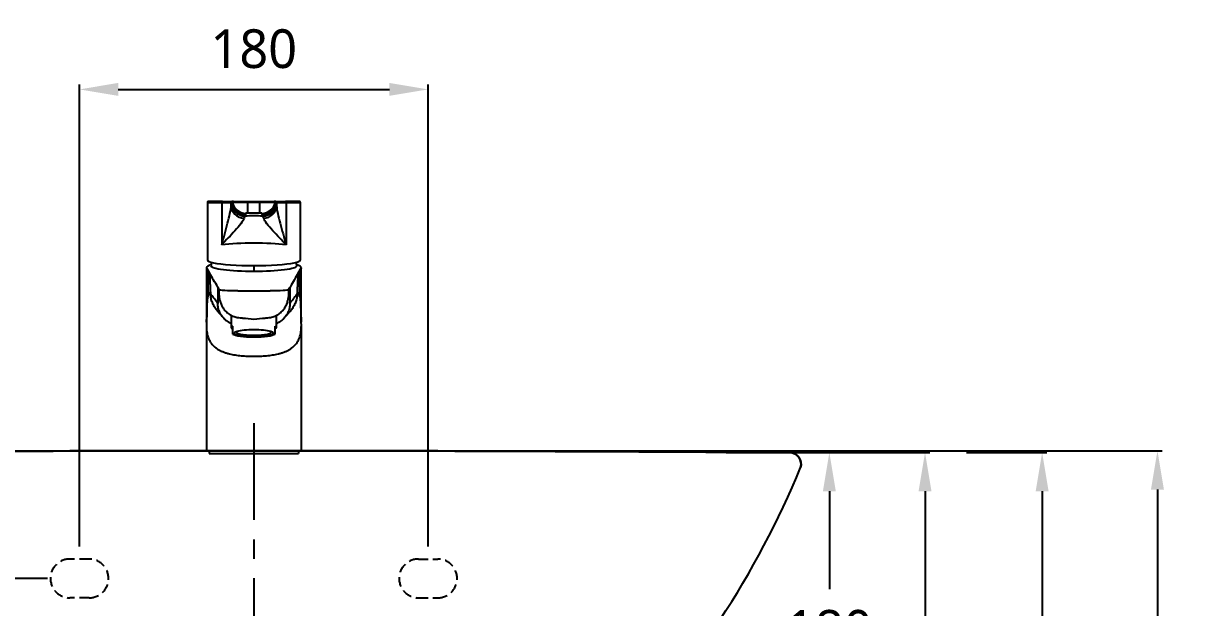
# Model space of a CAD drawing. Extents: x 3980 to 7080, y -51 to 2049.
# Drawn here: x 5061 to 5669, y 739 to 1040 of the extents above; entities that cross this region are included whole.
import ezdxf

# ---------------------------------------------------------------- set-up
doc = ezdxf.new("R2010")
doc.units = 0
doc.header["$LTSCALE"] = 20
doc.header["$MEASUREMENT"] = 0
doc.linetypes.add('CENTER', pattern=[2, 1.25, -0.25, 0.25, -0.25])
doc.linetypes.add('HIDDEN', pattern=[0.375, 0.25, -0.125])
doc.layers.get('0').update_dxf_attribs({"linetype": 'CONTINUOUS'})
doc.layers.get('DEFPOINTS').update_dxf_attribs({"linetype": 'CONTINUOUS'})
for name, color, linetype in [('1', 7, 'CONTINUOUS'), ('5', 5, 'CONTINUOUS'), ('7', 7, 'CONTINUOUS'), ('CENTER', 2, 'CENTER')]:
    doc.layers.add(name, color=color, linetype=linetype)
doc.layers.add('c', color=4, linetype='CONTINUOUS', lineweight=30)
doc.styles.get("Standard").update_dxf_attribs({"font": 'NanumGothic.ttf'})
doc.dimstyles.get("Standard").update_dxf_attribs({"dimtxt": 20, "dimasz": 20, "dimexe": 2.5, "dimexo": 1.5, "dimgap": 10, "dimtad": 1, "dimdec": 0, "dimzin": 0, "dimdsep": 46, "dimtxsty": 'Standard', "dimcen": 0, "dimclrd": 3, "dimclre": 3, "dimclrt": 2, "dimadec": 0, "dimazin": 0, "dimtfac": 1, "dimtdec": 0, "dimtmove": 0, "dimatfit": 3, "dimfxl": 0, "dimtolj": 1, "dimtzin": 0, "dimarcsym": 0})

# ---------------------------------------------------------------- blocks, each defined once
blk = doc.blocks.new('*D31')
at = {"color": 3, "lineweight": -2}
for p, q in [((5090.1, 770.13), (5090.1, 1008.73)), ((5110.1, 1006.23), (5250.1, 1006.23)), ((5270.1, 770.13), (5270.1, 1008.73))]:
    blk.add_line(p, q, dxfattribs=at)
at = {"color": 3}
for points in [[(5110.1, 1009.57), (5110.1, 1002.9), (5090.1, 1006.23)], [(5250.1, 1009.57), (5250.1, 1002.9), (5270.1, 1006.23)]]:
    blk.add_solid(points, dxfattribs=at)
at = {"layer": 'DEFPOINTS', "color": 0}
for p in [(5270.1, 1006.23), (5090.1, 768.63, -465.07), (5270.1, 768.63, -465.07)]:
    blk.add_point(p, dxfattribs=at)
at = {"color": 2, "insert": (5180.1, 1027.12), "char_height": 20, "attachment_point": 5}
blk.add_mtext('\\A1;180', dxfattribs=at)
blk = doc.blocks.new('*D32')
at = {"color": 3, "lineweight": -2}
for p, q in [((4854.1, 838.63), (4854.1, 858.63)), ((4921.21, 818.63), (4851.6, 818.63)), ((4854.1, 818.63), (4854.1, 809.52)), ((4854.1, 753.63), (4854.1, 767.75)), ((5073.6, 753.63), (4851.6, 753.63)), ((4854.1, 733.63), (4854.1, 713.63))]:
    blk.add_line(p, q, dxfattribs=at)
at = {"color": 3}
for points in [[(4850.77, 838.63), (4857.44, 838.63), (4854.1, 818.63)], [(4850.77, 733.63), (4857.44, 733.63), (4854.1, 753.63)]]:
    blk.add_solid(points, dxfattribs=at)
at = {"layer": 'DEFPOINTS', "color": 0}
for p in [(4854.1, 818.63), (4922.71, 818.63), (5075.1, 753.63, -465.07)]:
    blk.add_point(p, dxfattribs=at)
at = {"color": 2, "insert": (4854.1, 788.63), "char_height": 20, "attachment_point": 5}
blk.add_mtext('\\A1;65', dxfattribs=at)
blk = doc.blocks.new('*D35')
at = {"color": 3, "lineweight": -2}
for p, q in [((5548.14, 818.63), (5589.61, 818.63)), ((5587.11, 798.63), (5587.11, 684.54)), ((5587.11, 528.63), (5587.11, 642.73)), ((5136.57, 508.63), (5589.61, 508.63))]:
    blk.add_line(p, q, dxfattribs=at)
at = {"color": 3}
for points in [[(5583.77, 798.63), (5590.44, 798.63), (5587.11, 818.63)], [(5583.77, 528.63), (5590.44, 528.63), (5587.11, 508.63)]]:
    blk.add_solid(points, dxfattribs=at)
at = {"layer": 'DEFPOINTS', "color": 0}
for p in [(5546.64, 818.63), (5587.11, 818.63), (5135.07, 508.63)]:
    blk.add_point(p, dxfattribs=at)
at = {"color": 2, "insert": (5587.11, 663.63), "char_height": 20, "attachment_point": 5}
blk.add_mtext('\\A1;310', dxfattribs=at)
blk = doc.blocks.new('*D36')
at = {"color": 3, "lineweight": -2}
for p, q in [((5476.54, 818.63), (5529.14, 818.63)), ((5526.64, 798.63), (5526.64, 714.52)), ((5526.64, 588.63), (5526.64, 672.75)), ((5299.98, 568.63), (5529.14, 568.63))]:
    blk.add_line(p, q, dxfattribs=at)
at = {"color": 3}
for points in [[(5523.3, 798.63), (5529.97, 798.63), (5526.64, 818.63)], [(5523.3, 588.63), (5529.97, 588.63), (5526.64, 568.63)]]:
    blk.add_solid(points, dxfattribs=at)
at = {"layer": 'DEFPOINTS', "color": 0}
for p in [(5475.04, 818.63), (5298.48, 568.63), (5526.64, 568.63)]:
    blk.add_point(p, dxfattribs=at)
at = {"color": 2, "insert": (5526.64, 693.63), "char_height": 20, "attachment_point": 5}
blk.add_mtext('\\A1;250', dxfattribs=at)
blk = doc.blocks.new('*D33')
at = {"color": 3, "lineweight": -2}
for p, q in [((5206.15, 819.56), (5649.14, 819.56)), ((5646.64, 799.56), (5646.64, 459.99)), ((5646.64, 78.63), (5646.64, 418.21)), ((5608.14, 58.63), (5649.14, 58.63))]:
    blk.add_line(p, q, dxfattribs=at)
at = {"color": 3}
for points in [[(5643.3, 799.56), (5649.97, 799.56), (5646.64, 819.56)], [(5643.3, 78.63), (5649.97, 78.63), (5646.64, 58.63)]]:
    blk.add_solid(points, dxfattribs=at)
at = {"layer": 'DEFPOINTS', "color": 0}
for p in [(5204.65, 819.56), (5606.64, 58.63), (5646.64, 58.63)]:
    blk.add_point(p, dxfattribs=at)
at = {"color": 2, "insert": (5646.64, 439.1), "char_height": 20, "attachment_point": 5}
blk.add_mtext('\\A1;760', dxfattribs=at)
blk = doc.blocks.new('*D41')
at = {"color": 3, "lineweight": -2}
for p, q in [((5423.99, 818.63), (5479.75, 818.63)), ((5477.25, 798.63), (5477.25, 748.08)), ((5477.25, 655.75), (5477.25, 706.3)), ((5211.69, 635.75), (5479.75, 635.75))]:
    blk.add_line(p, q, dxfattribs=at)
at = {"color": 3}
for points in [[(5473.92, 798.63), (5480.59, 798.63), (5477.25, 818.63)], [(5473.92, 655.75), (5480.59, 655.75), (5477.25, 635.75)]]:
    blk.add_solid(points, dxfattribs=at)
at = {"layer": 'DEFPOINTS', "color": 0}
for p in [(5422.49, 818.63), (5477.25, 818.63), (5210.19, 635.75)]:
    blk.add_point(p, dxfattribs=at)
at = {"color": 2, "insert": (5477.25, 727.19), "char_height": 20, "attachment_point": 5}
blk.add_mtext('\\A1;180\\P', dxfattribs=at)
blk = doc.blocks.new('*D49')
at = {"color": 3, "lineweight": -2}
for p, q in [((4902.15, 818.63), (4764.01, 818.63)), ((4766.51, 798.63), (4766.51, 602.71)), ((4766.51, 365.24), (4766.51, 561.17)), ((5178.65, 345.24), (4764.01, 345.24))]:
    blk.add_line(p, q, dxfattribs=at)
at = {"color": 3}
for points in [[(4763.17, 798.63), (4769.84, 798.63), (4766.51, 818.63)], [(4763.17, 365.24), (4769.84, 365.24), (4766.51, 345.24)]]:
    blk.add_solid(points, dxfattribs=at)
at = {"layer": 'DEFPOINTS', "color": 0}
for p in [(4903.65, 818.63), (4766.51, 345.24), (5180.15, 345.24)]:
    blk.add_point(p, dxfattribs=at)
at = {"color": 2, "insert": (4766.51, 581.94), "char_height": 20, "attachment_point": 5}
blk.add_mtext('\\A1;475', dxfattribs=at)

msp = doc.modelspace()

# ---------------------------------------------------------------- linework, layer by layer
at = {"ltscale": 0.5}
for p, q in [((5204.64709, 819.56481), (5155.64709, 819.56481)), ((5203.21665, 819.56478), (5157.07754, 819.56474)), ((5157.07754, 819.56474), (5157.07754, 818.08621)), ((5203.21665, 819.56478), (5203.21665, 818.08621))]:
    msp.add_line(p, q, dxfattribs=at)
at = {"color": 7, "linetype": 'HIDDEN'}
msp.add_line((5162.66272, 819.56483), (5162.66272, 819.56474), dxfattribs=at)
at = {"color": 7}
msp.add_arc((5032.7881, 987.98774), 464.70328, 315.65466752, 337.59461395, dxfattribs=at)
at = {"layer": '1', "color": 7, "linetype": 'Continuous'}
for p, q in [((5156.14709, 947.87046), (5156.14709, 918.15004)), ((5163.52598, 947.82688), (5163.52598, 925.91757)), ((5168.55186, 947.87061), (5168.44419, 947.87039)), ((5168.44419, 947.87039), (5168.44419, 946.18936)), ((5168.53199, 947.81841), (5168.55186, 947.87061)), ((5168.94416, 948.3711), (5169.05183, 948.3713)), ((5177.05593, 948.37245), (5177.05593, 947.76762)), ((5177.05593, 948.37245), (5183.23826, 948.37245)), ((5177.05593, 942.23838), (5177.05593, 947.76762)), ((5183.23826, 947.76762), (5177.05593, 947.76762)), ((5183.23826, 948.37245), (5183.23826, 947.76762)), ((5183.23826, 942.23838), (5183.23826, 947.76762)), ((5191.24236, 948.3713), (5191.35003, 948.3711)), ((5191.74232, 947.87061), (5191.7622, 947.81841)), ((5191.85, 947.87039), (5191.74232, 947.87061)), ((5191.85, 947.87039), (5191.85, 946.18936)), ((5196.76821, 947.82688), (5196.76821, 925.91757)), ((5204.14709, 918.15004), (5204.14709, 947.87046)), ((5175.7422, 941.38455), (5175.53153, 940.83129)), ((5183.23826, 942.23838), (5177.05593, 942.23838)), ((5184.76266, 940.83129), (5184.55199, 941.38455)), ((5180.14709, 915.22525), (5180.14709, 912.36257)), ((5168.3997, 889.5065), (5168.3997, 883.273)), ((5191.8997, 883.273), (5191.8997, 889.50924)), ((5169.1997, 879.87044), (5169.1997, 884.01299)), ((5191.0997, 879.87044), (5191.0997, 884.01299)), ((5171.1497, 881.0755), (5171.1497, 880.81949)), ((5189.1497, 880.81949), (5189.1497, 881.0755)), ((5157.07754, 818.08621), (5203.21665, 818.08621))]:
    msp.add_line(p, q, dxfattribs=at)
for start, end in [(171.37829069, 176.268188), (3.731812, 8.62170931)]:
    msp.add_arc((5180.14709, 913.63874), 22.19637, start, end, dxfattribs=at)
for centre, major_axis, ratio, start_param, end_param in [((5180.14709, 948.37046), (-23.5, 0), 0.000022, 5.47740194, 7.374729491), ((5180.14709, 947.87046), (-24, 0), 0.002517, 6.28316677, 7.088968674), ((5163.87225, 947.87084), (0.00001, -0.5), 0.695239, 3.141561875, 4.800401043), ((5152.44524, 947.8711), (-16, 0), 0.003831, 2.335809286, 3.130131837), ((5152.44524, 948.3711), (-16.5, 0), 0.000022, 2.335809287, 3.130131837), ((5168.94418, 947.8711), (0.00097, -0.5), 0.999935, 3.139694378, 4.711835315), ((5175.44373, 946.19914), (6.99736, -0.19218), 0.930294, 3.172608166, 4.687010237), ((5175.53153, 947.82819), (6.54179, -2.49099), 0.999493, 3.506988499, 5.07605031), ((5169.05185, 947.8713), (0.00097, -0.5), 0.999935, 3.139694378, 4.711835315), ((5175.54794, 947.87129), (-7.4253, 0.16584), 0.062803, 0.343077868, 0.420223192), ((5169.26286, 947.87168), (0.00081, -0.5), 0.999907, 3.140029813, 4.789267394), ((5175.7422, 948.38146), (6.54179, -2.49099), 0.999493, 3.584133825, 5.07605031), ((5175.54788, 948.37129), (-6.95588, -0.00172), 0.00065, 5.840394466, 5.917540187), ((5169.64482, 947.87229), (0.00079, -0.5), 0.999901, 3.14007326, 4.91690311), ((5176.00659, 949.20253), (6.7701, -1.77924), 0.999527, 3.604908181, 4.969270018), ((5184.28759, 949.20253), (-6.7701, -1.77924), 0.999527, 1.313915289, 2.678277126), ((5184.55199, 948.38146), (-6.54179, -2.49099), 0.999493, 1.207134997, 2.699051483), ((5184.76266, 947.82819), (-6.54179, -2.49099), 0.999493, 1.207134997, 2.776196808), ((5184.85046, 946.19914), (-6.99736, -0.19218), 0.930294, 1.59617507, 3.110577141), ((5190.64936, 947.87229), (0.00079, 0.5), 0.999901, 4.507873083, 6.284702932), ((5180.14709, 948.37046), (-23.5, 0), 0.000022, 2.038834006, 3.947376021), ((5191.03133, 947.87168), (0.00081, 0.5), 0.999907, 4.635509709, 6.284747289), ((5184.74631, 948.37129), (-6.95588, 0.00172), 0.00065, 3.507237773, 3.584383495), ((5191.24233, 947.8713), (0.00097, 0.5), 0.999935, 4.712943228, 6.285084165), ((5191.35001, 947.8711), (0.00097, 0.5), 0.999935, 4.712943228, 6.285084165), ((5207.84895, 948.3711), (-16.5, 0), 0.000022, 0.011460816, 0.805783366), ((5184.74624, 947.87129), (-7.4253, -0.16584), 0.062803, 2.721369461, 2.798514785), ((5207.84895, 947.8711), (-16, 0), 0.003831, 0.011460816, 0.805783367), ((5196.42193, 947.87084), (-0.00001, -0.5), 0.695239, 1.482784264, 3.141623432), ((5180.14709, 947.87046), (-24, 0), 0.002517, 2.335809286, 3.141611191), ((5180.14709, 939.63535), (-40, 0), 0.030099, 4.59674225, 4.82803571), ((5180.14709, 923.64244), (-24, 0), 0.131412, 3.947376021, 5.47740194), ((5180.14709, 918.15004), (-24, 0), 0.121869, 0, 3.141592654), ((5180.14709, 915.06198), (-22.15, 0), 0.121869, 6.27528229, 7.853981634), ((5180.14709, 915.06198), (22.15, 0), 0.121869, 4.71238898, 6.291088324), ((5180.1497, 883.273), (-11.75, 0), 0.173648, 5.912046397, 6.654324217), ((5180.1497, 880.31857), (-10, 0), 0.173648, 4.71238898, 7.853981634), ((5180.1497, 880.31857), (10, 0), 0.173648, 4.71238898, 7.853981634), ((5180.1497, 883.273), (-11.75, 0), 0.173648, 2.770453744, 3.512731564), ((5180.1497, 880.31857), (-11.25, 0), 0.173648, 0.231456412, 1.570796327), ((5180.1497, 880.81949), (-9, 0), 0.173648, 6.076085735, 7.853981634), ((5180.1497, 880.81949), (9, 0), 0.173648, 4.71238898, 6.490284879), ((5180.1497, 880.31857), (11.25, 0), 0.173648, 4.71238898, 6.051728895)]:
    msp.add_ellipse(centre, major_axis=major_axis, ratio=ratio, start_param=start_param, end_param=end_param, dxfattribs=at)
for points, knots in [([(5156.4992, 948.34722), (5156.47345, 948.33959), (5156.40808, 948.3143), (5156.29529, 948.23834), (5156.19404, 948.10355), (5156.14445, 947.96308), (5156.15113, 947.88435), (5156.15437, 947.86444)], [0, 0, 0, 0, 0.124593274, 0.330708194, 0.627587225, 0.907042563, 1, 1, 1, 1]), ([(5163.52598, 925.91757), (5164.62467, 929.70797), (5165.6513, 933.53352), (5167.02736, 938.82353), (5167.46067, 940.5289), (5168.15917, 943.67208), (5168.42469, 945.07798), (5168.44419, 946.18936)], [0, 0, 0, 0, 0.5, 0.5, 0.75, 0.75, 1, 1, 1, 1]), ([(5169.15543, 947.76996), (5169.08483, 947.78098), (5169.01519, 947.79199), (5168.88508, 947.81283), (5168.82445, 947.82265), (5168.76442, 947.83246)], [0, 0, 0, 0, 0.528779335, 0.528779335, 1, 1, 1, 1]), ([(5177.05593, 947.76762), (5174.98292, 947.76762), (5172.95258, 947.76785), (5170.0525, 947.76869), (5169.18467, 947.76931), (5169.15543, 947.76996)], [0, 0, 0, 0, 0.5, 0.5, 1, 1, 1, 1]), ([(5169.26283, 948.37168), (5169.32208, 948.37178), (5169.38164, 948.37187), (5169.50881, 948.37207), (5169.57652, 948.37218), (5169.6448, 948.37229)], [0, 0, 0, 0, 0.47122097, 0.47122097, 1, 1, 1, 1]), ([(5169.6448, 948.37229), (5169.67214, 948.37233), (5170.47981, 948.37237), (5173.20096, 948.37243), (5175.10821, 948.37245), (5177.05593, 948.37245)], [0, 0, 0, 0, 0.5, 0.5, 1, 1, 1, 1]), ([(5183.23826, 948.37245), (5185.18598, 948.37245), (5187.08885, 948.37243), (5189.81257, 948.37237), (5190.62205, 948.37233), (5190.64939, 948.37229)], [0, 0, 0, 0, 0.5, 0.5, 1, 1, 1, 1]), ([(5191.13876, 947.76996), (5191.10952, 947.76931), (5190.24853, 947.76869), (5187.35227, 947.76785), (5185.3109, 947.76762), (5183.23826, 947.76762)], [0, 0, 0, 0, 0.5, 0.5, 1, 1, 1, 1]), ([(5190.64939, 948.37229), (5190.71023, 948.37219), (5190.77063, 948.3721), (5190.89799, 948.37189), (5190.96487, 948.37178), (5191.03136, 948.37168)], [0, 0, 0, 0, 0.471220972, 0.471220972, 1, 1, 1, 1]), ([(5191.52977, 947.83246), (5191.46241, 947.82145), (5191.39428, 947.81043), (5191.26383, 947.7896), (5191.20168, 947.77978), (5191.13876, 947.76996)], [0, 0, 0, 0, 0.528778721, 0.528778721, 1, 1, 1, 1]), ([(5191.85, 946.18936), (5191.8695, 945.07798), (5192.13502, 943.67208), (5192.83352, 940.5289), (5193.26683, 938.82353), (5194.64289, 933.53352), (5195.66952, 929.70797), (5196.76821, 925.91757)], [0, 0, 0, 0, 0.25, 0.25, 0.5, 0.5, 1, 1, 1, 1]), ([(5204.13894, 947.87054), (5204.14256, 947.90448), (5204.14177, 947.99183), (5204.08923, 948.11801), (5204.00527, 948.22687), (5203.9149, 948.29656), (5203.83941, 948.3346), (5203.79501, 948.34753), (5203.78029, 948.35101)], [0, 0, 0, 0, 0.153365259, 0.406483319, 0.611954428, 0.785582156, 0.930363722, 1, 1, 1, 1]), ([(5175.08744, 939.69651), (5174.90027, 938.94113), (5174.24581, 937.91075), (5172.51885, 935.64011), (5171.47346, 934.4382), (5168.16722, 930.80393), (5165.74372, 928.34177), (5163.52598, 925.91757)], [0, 0, 0, 0, 0.25, 0.25, 0.5, 0.5, 1, 1, 1, 1]), ([(5176.00659, 942.20563), (5175.9701, 942.06679), (5175.92941, 941.92795), (5175.84101, 941.65425), (5175.79355, 941.5194), (5175.7422, 941.38455)], [0, 0, 0, 0, 0.507283221, 0.507283221, 1, 1, 1, 1]), ([(5177.05593, 942.23838), (5177.04113, 942.23838), (5177.02634, 942.23837), (5176.90037, 942.2382), (5176.78858, 942.23747), (5176.58154, 942.23501), (5176.48361, 942.23324), (5176.3102, 942.22885), (5176.2334, 942.22615), (5176.1097, 942.22009), (5176.06293, 942.21663), (5176.01706, 942.21065), (5176.00725, 942.20813), (5176.00659, 942.20563)], [0, 0, 0, 0, 0.026090611, 0.026090611, 0.22514522, 0.22514522, 0.424804023, 0.424804023, 0.632121189, 0.632121189, 0.850642339, 0.850642339, 1, 1, 1, 1]), ([(5184.28759, 942.20563), (5184.28664, 942.20925), (5184.26635, 942.2129), (5184.18655, 942.22002), (5184.12296, 942.22354), (5183.96318, 942.22953), (5183.86564, 942.2321), (5183.65484, 942.23589), (5183.53961, 942.23721), (5183.36153, 942.23821), (5183.29977, 942.23838), (5183.23826, 942.23838)], [0, 0, 0, 0, 0.216993564, 0.216993564, 0.450628165, 0.450628165, 0.677028596, 0.677028596, 0.89123323, 0.89123323, 1, 1, 1, 1]), ([(5184.55198, 941.38455), (5184.49912, 941.52339), (5184.45037, 941.66223), (5184.36245, 941.93592), (5184.32304, 942.07078), (5184.28759, 942.20563)], [0, 0, 0, 0, 0.507283213, 0.507283213, 1, 1, 1, 1]), ([(5196.76821, 925.91757), (5194.55047, 928.34177), (5192.12697, 930.80393), (5188.82073, 934.4382), (5187.77533, 935.64011), (5186.04837, 937.91075), (5185.39392, 938.94113), (5185.20675, 939.69651)], [0, 0, 0, 0, 0.5, 0.5, 0.75, 0.75, 1, 1, 1, 1])]:
    msp.add_open_spline(points, degree=3, knots=knots, dxfattribs=at)
for points in [[(5168.44419, 946.18936), (5168.47174, 947.19237), (5168.501, 947.73702), (5168.53199, 947.81841)], [(5191.7622, 947.81841), (5191.79319, 947.73702), (5191.82245, 947.19237), (5191.85, 946.18936)], [(5175.53153, 940.83129), (5175.40377, 940.77413), (5175.25982, 940.39224), (5175.08744, 939.69651)], [(5185.20675, 939.69651), (5185.03437, 940.39224), (5184.89041, 940.77413), (5184.76266, 940.83129)]]:
    msp.add_open_spline(points, degree=3, dxfattribs=at)
at = {"layer": '5', "color": 7, "linetype": 'Continuous'}
for p, q in [((5155.65709, 913.04138), (5155.65709, 886.88879)), ((5204.63709, 886.88879), (5204.63709, 913.04128)), ((5155.64709, 884.42346), (5155.64709, 819.56481)), ((5204.64709, 819.56481), (5204.64709, 884.42346))]:
    msp.add_line(p, q, dxfattribs=at)
for centre, major_axis, ratio, start_param, end_param in [((5180.14708, 578.0436), (-275.13706, 605.08517), 0.19969, 5.188366341, 5.202485322), ((5180.14704, 578.04268), (-275.13738, -605.08626), 0.199691, 4.222292031, 4.236410992), ((5186.07401, 471.55723), (-308.85567, 729.1077), 0.215241, 5.251623018, 5.252138446), ((5180.38932, 582.37219), (-273.59727, -599.90294), 0.198909, 4.24099972, 4.241597583)]:
    msp.add_ellipse(centre, major_axis=major_axis, ratio=ratio, start_param=start_param, end_param=end_param, dxfattribs=at)
for points, knots in [([(5158.06009, 915.60662), (5158.03459, 915.59825), (5157.3005, 915.35695), (5156.18021, 914.88258), (5155.61246, 914.33653), (5155.64585, 914.01304), (5155.74262, 913.86992), (5155.82176, 913.77561), (5155.97543, 913.57335), (5156.09537, 913.39331), (5156.18341, 913.26116)], [0, 0, 0, 0, 0.009640186, 0.277537898, 0.544008045, 0.678609445, 0.712369927, 0.746135578, 0.813663, 1, 1, 1, 1]), ([(5155.69071, 913.20435), (5155.66723, 913.14688), (5155.65602, 913.08966), (5155.65875, 912.95423), (5155.68358, 912.87721), (5155.73763, 912.7962), (5155.744, 912.78721), (5155.75746, 912.76905), (5155.76457, 912.78832), (5155.7868, 912.52502), (5155.79994, 912.1293), (5155.84053, 911.04611), (5155.86947, 910.27144), (5155.90179, 909.50673)], [0, 0, 0, 0, 0.26691046, 0.26691046, 0.63345523, 0.63345523, 0.679273326, 0.679273326, 0.725091423, 0.725091423, 0.816727615, 0.816727615, 1, 1, 1, 1]), ([(5156.18341, 913.26116), (5156.22074, 913.20155), (5156.37847, 912.94971), (5156.56907, 912.59918), (5156.77148, 912.21103), (5156.97125, 911.82256), (5157.13465, 911.53219), (5157.24358, 911.33861)], [0, 0, 0, 0, 0.093674994, 0.39577932, 0.546834463, 0.697889657, 1, 1, 1, 1]), ([(5156.36466, 899.13552), (5156.40489, 899.62989), (5156.44779, 900.18859), (5156.51889, 901.35403), (5156.54793, 901.96752), (5156.61058, 903.7977), (5156.6236, 905.01973), (5156.59321, 907.47023), (5156.54822, 908.71235), (5156.40625, 911.06743), (5156.30815, 912.19181), (5156.18346, 913.26123)], [0, 0, 0, 0, 0.125, 0.125, 0.25, 0.25, 0.5, 0.5, 0.75, 0.75, 1, 1, 1, 1]), ([(5204.11078, 913.26116), (5204.19882, 913.39331), (5204.31875, 913.57335), (5204.47243, 913.77561), (5204.55157, 913.86992), (5204.64834, 914.01304), (5204.68173, 914.33653), (5204.11397, 914.88258), (5202.99369, 915.35695), (5202.2596, 915.59825), (5202.2341, 915.60662)], [0, 0, 0, 0, 0.186337, 0.253864422, 0.287630073, 0.321390555, 0.455991955, 0.722462102, 0.990359814, 1, 1, 1, 1]), ([(5203.05061, 911.33861), (5203.15954, 911.53219), (5203.32294, 911.82256), (5203.52271, 912.21103), (5203.72511, 912.59918), (5203.91572, 912.94971), (5204.07345, 913.20155), (5204.11078, 913.26116)], [0, 0, 0, 0, 0.302110343, 0.453165537, 0.60422068, 0.906325006, 1, 1, 1, 1]), ([(5204.11073, 913.26123), (5203.98603, 912.19181), (5203.88793, 911.06743), (5203.74596, 908.71235), (5203.70098, 907.47023), (5203.67059, 905.01973), (5203.6836, 903.7977), (5203.74625, 901.96752), (5203.77529, 901.35403), (5203.84639, 900.18859), (5203.8893, 899.62989), (5203.92953, 899.13552)], [0, 0, 0, 0, 0.25, 0.25, 0.5, 0.5, 0.75, 0.75, 0.875, 0.875, 1, 1, 1, 1]), ([(5204.3924, 909.50673), (5204.42472, 910.27144), (5204.45365, 911.04611), (5204.49424, 912.1293), (5204.50739, 912.52502), (5204.52961, 912.78832), (5204.53672, 912.76905), (5204.55019, 912.78721), (5204.55656, 912.7962), (5204.61061, 912.87721), (5204.63543, 912.95423), (5204.63816, 913.08962), (5204.62697, 913.1468), (5204.60353, 913.20423)], [0, 0, 0, 0, 0.183306278, 0.183306278, 0.274959417, 0.274959417, 0.320785986, 0.320785986, 0.366612556, 0.366612556, 0.733225112, 0.733225112, 1, 1, 1, 1]), ([(5155.90179, 909.50673), (5155.925, 908.95743), (5155.93508, 908.39296), (5155.95213, 907.2741), (5155.95751, 906.71321), (5155.95841, 905.05124), (5155.92394, 903.99237), (5155.90059, 902.92115)], [0, 0, 0, 0, 0.25, 0.25, 0.5, 0.5, 1, 1, 1, 1]), ([(5204.3936, 902.92115), (5204.37024, 903.99237), (5204.33578, 905.05124), (5204.33668, 906.71321), (5204.34205, 907.2741), (5204.35911, 908.39296), (5204.36919, 908.95743), (5204.3924, 909.50673)], [0, 0, 0, 0, 0.5, 0.5, 0.75, 0.75, 1, 1, 1, 1]), ([(5155.90059, 902.92115), (5155.86461, 901.27056), (5155.84254, 899.60391), (5155.81596, 896.23945), (5155.81163, 894.54328), (5155.79354, 891.167), (5155.78347, 889.46575), (5155.74146, 887.45103), (5155.73127, 887.03921), (5155.70595, 886.56888), (5155.69484, 886.44448), (5155.67483, 886.39791), (5155.66722, 886.46466), (5155.65854, 886.64845), (5155.6566, 886.7563), (5155.65669, 886.87714)], [0, 0, 0, 0, 0.276132523, 0.276132523, 0.552265045, 0.552265045, 0.828397568, 0.828397568, 0.897430699, 0.897430699, 0.931947264, 0.931947264, 0.96646383, 0.96646383, 1, 1, 1, 1]), ([(5157.72551, 900.64775), (5157.70974, 900.66651), (5157.67832, 900.70223), (5157.63002, 900.75154), (5157.57898, 900.79766), (5157.52364, 900.84034), (5157.46248, 900.87838), (5157.39399, 900.90914), (5157.32958, 900.92497), (5157.27295, 900.92819), (5157.22776, 900.92465), (5157.18025, 900.91387), (5157.11431, 900.88827), (5157.02798, 900.83236), (5156.92119, 900.71987), (5156.83203, 900.58481), (5156.76209, 900.45194), (5156.6935, 900.30313), (5156.60995, 900.08602), (5156.51239, 899.77047), (5156.431, 899.4476), (5156.38207, 899.22084), (5156.36465, 899.1355)], [0, 0, 0, 0, 0.060401043, 0.120802086, 0.181203129, 0.241604173, 0.302005216, 0.362406259, 0.422807302, 0.453007824, 0.483208345, 0.513408867, 0.543609388, 0.604010431, 0.664411474, 0.724812518, 0.755013039, 0.785213561, 0.845614604, 0.906015647, 0.96641669, 1, 1, 1, 1]), ([(5161.78615, 891.20516), (5161.76156, 891.23133), (5161.47445, 891.53898), (5160.95236, 892.14834), (5160.27593, 893.07077), (5159.6726, 894.03938), (5159.14308, 895.05094), (5158.68999, 896.10276), (5158.3159, 897.19169), (5158.02515, 898.3145), (5157.82103, 899.46701), (5157.74664, 900.25205), (5157.72551, 900.64775)], [0, 0, 0, 0, 0.01025482, 0.120226507, 0.230198193, 0.34016988, 0.450141567, 0.560113253, 0.67008494, 0.780056627, 0.890028313, 1, 1, 1, 1]), ([(5161.50643, 895.67271), (5161.3947, 895.82724), (5161.28316, 895.98142), (5160.55598, 896.98509), (5159.94631, 897.81919), (5158.79844, 899.32962), (5158.259, 900.01333), (5157.72551, 900.64775)], [0, 0, 0, 0, 0.086715817, 0.086715817, 0.566384219, 0.566384219, 1, 1, 1, 1]), ([(5161.47613, 904.13323), (5161.4739, 903.3979), (5161.47207, 901.91162), (5161.4763, 900.06031), (5161.4833, 898.61173), (5161.49011, 897.54875), (5161.49688, 896.68849), (5161.50242, 896.10284), (5161.50482, 895.82173), (5161.50604, 895.70626), (5161.50647, 895.67259)], [0, 0, 0, 0, 0.254674071, 0.509348143, 0.636685179, 0.764022214, 0.89135925, 0.955027768, 0.986862027, 1, 1, 1, 1]), ([(5162.10749, 900.35433), (5162.14939, 899.79933), (5162.2296, 898.73671), (5162.5883, 897.04095), (5163.18621, 895.25437), (5164.16124, 893.37766), (5165.53253, 891.59412), (5167.27091, 890.10449), (5169.31223, 888.97256), (5170.8076, 888.64842), (5171.56195, 888.48491)], [0, 0, 0, 0, 0.106283549, 0.203490978, 0.325122874, 0.455595475, 0.589497719, 0.729867048, 0.86372809, 1, 1, 1, 1]), ([(5171.7758, 902.1138), (5169.19104, 902.08471), (5166.81924, 902.14062), (5163.35043, 902.4394), (5162.32708, 902.67757), (5162.14817, 902.98377)], [0, 0, 0, 0, 0.5, 0.5, 1, 1, 1, 1]), ([(5198.14602, 902.98377), (5197.96711, 902.67757), (5196.94376, 902.4394), (5193.47495, 902.14062), (5191.10315, 902.08471), (5188.51838, 902.1138)], [0, 0, 0, 0, 0.5, 0.5, 1, 1, 1, 1]), ([(5188.73224, 888.48491), (5189.48659, 888.64842), (5190.98196, 888.97256), (5193.02328, 890.10449), (5194.76165, 891.59412), (5196.13294, 893.37766), (5197.10798, 895.25437), (5197.70589, 897.04095), (5198.06458, 898.73671), (5198.1448, 899.79933), (5198.1867, 900.35433)], [0, 0, 0, 0, 0.13627191, 0.270132952, 0.410502281, 0.544404525, 0.674877126, 0.796509022, 0.893716451, 1, 1, 1, 1]), ([(5202.56868, 900.64775), (5202.54754, 900.25205), (5202.47316, 899.46701), (5202.26904, 898.3145), (5201.97829, 897.19169), (5201.6042, 896.10276), (5201.1511, 895.05094), (5200.62159, 894.03938), (5200.01825, 893.07077), (5199.34183, 892.14834), (5198.81974, 891.53898), (5198.53263, 891.23133), (5198.50803, 891.20516)], [0, 0, 0, 0, 0.109971687, 0.219943373, 0.32991506, 0.439886747, 0.549858433, 0.65983012, 0.769801807, 0.879773493, 0.98974518, 1, 1, 1, 1]), ([(5198.78772, 895.67259), (5198.78815, 895.70626), (5198.78936, 895.82173), (5198.79177, 896.10284), (5198.79731, 896.68849), (5198.80408, 897.54875), (5198.81089, 898.61173), (5198.81789, 900.06031), (5198.82212, 901.91162), (5198.82029, 903.3979), (5198.81805, 904.13323)], [0, 0, 0, 0, 0.013137973, 0.044972232, 0.10864075, 0.235977786, 0.363314821, 0.490651857, 0.745325929, 1, 1, 1, 1]), ([(5202.56868, 900.64775), (5202.03519, 900.01333), (5201.49575, 899.32962), (5200.34788, 897.81919), (5199.73821, 896.98509), (5199.01103, 895.98142), (5198.89949, 895.82724), (5198.78775, 895.67271)], [0, 0, 0, 0, 0.433615781, 0.433615781, 0.913284183, 0.913284183, 1, 1, 1, 1]), ([(5203.92954, 899.1355), (5203.91212, 899.22084), (5203.86319, 899.4476), (5203.7818, 899.77047), (5203.68424, 900.08602), (5203.60068, 900.30313), (5203.53209, 900.45194), (5203.46216, 900.58481), (5203.373, 900.71987), (5203.2662, 900.83236), (5203.17988, 900.88827), (5203.11394, 900.91387), (5203.06643, 900.92465), (5203.02124, 900.92819), (5202.9646, 900.92497), (5202.90019, 900.90914), (5202.83171, 900.87838), (5202.77055, 900.84034), (5202.71521, 900.79766), (5202.66416, 900.75154), (5202.61586, 900.70223), (5202.58445, 900.66651), (5202.56868, 900.64775)], [0, 0, 0, 0, 0.03358331, 0.093984353, 0.154385396, 0.214786439, 0.244986961, 0.275187482, 0.335588526, 0.395989569, 0.456390612, 0.486591133, 0.516791655, 0.546992176, 0.577192698, 0.637593741, 0.697994784, 0.758395827, 0.818796871, 0.879197914, 0.939598957, 1, 1, 1, 1]), ([(5204.6375, 886.87194), (5204.63753, 886.7532), (5204.63558, 886.64714), (5204.62697, 886.46466), (5204.61935, 886.39791), (5204.59935, 886.44448), (5204.58823, 886.56888), (5204.56291, 887.03921), (5204.55272, 887.45103), (5204.51072, 889.46575), (5204.50065, 891.167), (5204.48256, 894.54328), (5204.47823, 896.23945), (5204.45165, 899.60391), (5204.42958, 901.27056), (5204.3936, 902.92115)], [0, 0, 0, 0, 0.033069867, 0.033069867, 0.067603086, 0.067603086, 0.102136305, 0.102136305, 0.171202743, 0.171202743, 0.447468495, 0.447468495, 0.723734248, 0.723734248, 1, 1, 1, 1]), ([(5155.65522, 886.44484), (5155.65411, 886.33563), (5155.655, 886.23902), (5155.66463, 885.99399), (5155.6847, 885.96264), (5155.72753, 886.38172), (5155.74596, 886.72582), (5155.79549, 887.76824), (5155.82335, 888.52217), (5155.87994, 890.0156), (5155.90777, 890.76641), (5155.99048, 893.00204), (5156.0419, 894.47618), (5156.13936, 896.50296), (5156.17629, 897.14636), (5156.26155, 898.25903), (5156.31092, 898.72055), (5156.36465, 899.13546)], [0, 0, 0, 0, 0.033628913, 0.033628913, 0.102655419, 0.102655419, 0.171681926, 0.171681926, 0.309734938, 0.309734938, 0.44778795, 0.44778795, 0.723893975, 0.723893975, 0.861946988, 0.861946988, 1, 1, 1, 1]), ([(5164.80546, 887.81579), (5164.33376, 888.2937), (5163.51754, 889.27774), (5162.45977, 891.10892), (5161.68352, 893.24092), (5161.56453, 894.87483), (5161.50643, 895.67259)], [0, 0, 0, 0, 0.230606311, 0.436995768, 0.72511041, 1, 1, 1, 1]), ([(5198.78775, 895.67259), (5198.72966, 894.87483), (5198.61067, 893.24092), (5197.83442, 891.10892), (5196.75347, 889.23764), (5195.89369, 888.21379), (5195.3749, 887.70204), (5195.367, 887.69427)], [0, 0, 0, 0, 0.269581074, 0.552131804, 0.754535582, 0.996265886, 1, 1, 1, 1]), ([(5203.92954, 899.13546), (5203.98327, 898.72055), (5204.03264, 898.25903), (5204.1179, 897.14636), (5204.15483, 896.50296), (5204.25229, 894.47618), (5204.3037, 893.00204), (5204.38641, 890.76641), (5204.41425, 890.0156), (5204.47084, 888.52217), (5204.4987, 887.76824), (5204.54823, 886.72582), (5204.56665, 886.38172), (5204.60949, 885.96264), (5204.62955, 885.99399), (5204.63923, 886.24011), (5204.6401, 886.33827), (5204.63892, 886.44932)], [0, 0, 0, 0, 0.137989692, 0.137989692, 0.275979384, 0.275979384, 0.551958767, 0.551958767, 0.689948459, 0.689948459, 0.827938151, 0.827938151, 0.896932997, 0.896932997, 0.965927843, 0.965927843, 1, 1, 1, 1]), ([(5164.29344, 888.36955), (5164.40595, 888.23794), (5164.67867, 887.93894), (5165.2354, 887.38805), (5165.98177, 886.75394), (5166.96396, 886.0653), (5167.82177, 885.59313), (5168.34653, 885.36144), (5168.43468, 885.32402)], [0, 0, 0, 0, 0.129188082, 0.285112375, 0.471144883, 0.690724284, 0.948430387, 1, 1, 1, 1]), ([(5171.56195, 888.48491), (5172.04286, 888.41651), (5172.92997, 888.29032), (5173.82082, 888.1929), (5174.22886, 888.14922), (5174.25265, 888.14667), (5174.27644, 888.14413), (5174.30023, 888.14159), (5176.24919, 887.93321), (5178.19814, 887.72483), (5180.14709, 887.51645)], [0, 0, 0, 0, 0.542099264, 1, 1, 1, 1.026700563, 1.026700563, 1.026700563, 3.213781817, 3.213781817, 3.213781817, 3.213781817]), ([(5180.14709, 887.51646), (5182.09579, 887.7248), (5184.04448, 887.93315), (5185.99317, 888.1415), (5186.01688, 888.14403), (5186.04059, 888.14657), (5186.0643, 888.1491), (5186.47269, 888.19282), (5187.36388, 888.29026), (5188.25133, 888.41651), (5188.73224, 888.48491)], [-2.212541124, -2.212541124, -2.212541124, -2.212541124, -0.026597588, -0.026597588, -0.026597588, 0, 0, 0, 0.458114092, 1, 1, 1, 1]), ([(5191.86538, 885.31339), (5192.07838, 885.40733), (5193.02667, 885.87464), (5194.51918, 886.84184), (5195.55778, 887.84811), (5196.00074, 888.36955)], [0, 0, 0, 0, 0.128317924, 0.584152365, 1, 1, 1, 1]), ([(5155.64705, 884.39976), (5155.64675, 884.06538), (5155.6604, 883.23147), (5155.74462, 881.93193), (5155.93393, 880.52143), (5156.22615, 879.17282), (5156.63011, 877.89201), (5157.15268, 876.68465), (5157.8002, 875.55616), (5158.5766, 874.51106), (5159.48445, 873.55298), (5160.52298, 872.68395), (5161.68976, 871.90474), (5162.97942, 871.21422), (5164.38536, 870.61038), (5165.89822, 870.08928), (5166.97144, 869.79421), (5167.52234, 869.65894)], [0, 0, 0, 0, 0.044890147, 0.113112279, 0.181334412, 0.249556544, 0.317778676, 0.386000809, 0.454222941, 0.522445073, 0.590667206, 0.658889338, 0.727111471, 0.795333603, 0.863555735, 0.931777868, 1, 1, 1, 1]), ([(5192.77185, 869.65894), (5193.32275, 869.79421), (5194.39596, 870.08928), (5195.90883, 870.61038), (5197.31476, 871.21422), (5198.60442, 871.90474), (5199.7712, 872.68395), (5200.80974, 873.55298), (5201.71759, 874.51106), (5202.49399, 875.55616), (5203.14151, 876.68465), (5203.66408, 877.89201), (5204.06804, 879.17282), (5204.36026, 880.52143), (5204.54957, 881.93193), (5204.63551, 883.25811), (5204.64829, 884.12023), (5204.64694, 884.48292)], [0, 0, 0, 0, 0.067969413, 0.135938825, 0.203908238, 0.271877651, 0.339847064, 0.407816476, 0.475785889, 0.543755302, 0.611724715, 0.679694127, 0.74766354, 0.815632953, 0.883602366, 0.951571778, 1, 1, 1, 1])]:
    msp.add_open_spline(points, degree=3, knots=knots, dxfattribs=at)
for points, degree in [([(5155.63865, 914.12454), (5155.63368, 913.04148)], 1), ([(5155.90179, 909.50673), (5156.09082, 910.7619), (5156.18486, 912.01538), (5156.18346, 913.26117)], 3), ([(5204.11073, 913.26117), (5204.10933, 912.01538), (5204.20336, 910.7619), (5204.3924, 909.50673)], 3), ([(5204.64532, 913.04147), (5204.62362, 913.58216), (5204.66406, 914.12258)], 2), ([(5157.24358, 911.33861), (5157.45203, 905.76815), (5157.72551, 900.64768)], 2), ([(5202.56867, 900.64768), (5202.84215, 905.76815), (5203.05061, 911.33861)], 2), ([(5156.36466, 899.1356), (5156.33404, 900.39434), (5156.17903, 901.65881), (5155.90059, 902.92115)], 3), ([(5161.47613, 904.13323), (5161.64076, 903.85182), (5161.80539, 903.57028), (5161.97003, 903.2886)], 3), ([(5161.97003, 903.2886), (5162.04087, 901.83969), (5162.10749, 900.35433)], 2), ([(5162.14817, 902.98377), (5162.13759, 902.08822), (5162.12451, 901.20567), (5162.10749, 900.35433)], 3), ([(5171.7758, 902.1138), (5177.33168, 902.17633), (5182.95958, 902.17636), (5188.51838, 902.1138)], 3), ([(5198.1867, 900.35433), (5198.16967, 901.20567), (5198.1566, 902.08822), (5198.14602, 902.98377)], 3), ([(5198.1867, 900.35433), (5198.25332, 901.83969), (5198.32415, 903.2886)], 2), ([(5198.32415, 903.2886), (5198.4888, 903.57028), (5198.65343, 903.85182), (5198.81805, 904.13323)], 3), ([(5204.3936, 902.92115), (5204.11515, 901.65881), (5203.96015, 900.39434), (5203.92953, 899.1356)], 3), ([(5161.78103, 891.19834), (5163.09923, 889.78255), (5164.30126, 888.36017)], 2), ([(5195.99293, 888.36017), (5197.19495, 889.78255), (5198.51316, 891.19834)], 2), ([(5155.64726, 884.48636), (5155.64715, 884.45747), (5155.64708, 884.4286), (5155.64705, 884.39976)], 3), ([(5155.65787, 886.30695), (5155.64718, 884.46325)], 1), ([(5155.65296, 886.8906), (5155.66021, 886.67787), (5155.65373, 886.47753)], 2), ([(5155.65935, 886.65679), (5155.65809, 886.61122), (5155.65708, 886.56705), (5155.65633, 886.52449)], 3), ([(5204.64701, 884.46325), (5204.63582, 886.22035)], 1), ([(5204.64411, 886.48223), (5204.63313, 886.67775), (5204.63738, 886.886)], 2), ([(5167.52234, 869.65894), (5168.46212, 869.42816), (5170.42493, 869.03793), (5173.55926, 868.64168), (5176.82117, 868.41332), (5179.03845, 868.36367), (5180.14709, 868.36367)], 3), ([(5180.14709, 868.36367), (5181.25573, 868.36367), (5183.47302, 868.41332), (5186.73493, 868.64168), (5189.86926, 869.03793), (5191.83207, 869.42816), (5192.77185, 869.65894)], 3)]:
    msp.add_open_spline(points, degree=degree, dxfattribs=at)
at = {"layer": '7', "color": 7, "linetype": 'HIDDEN'}
for p, q in [((5095.10037, 763.63492, -465.06983), (5085.10037, 763.63492, -465.06983)), ((5265.10037, 763.63492, -465.06983), (5275.10037, 763.63492, -465.06983)), ((5095.10037, 743.63492, -465.06983), (5085.10037, 743.63492, -465.06983)), ((5265.10037, 743.63492, -465.06983), (5275.10037, 743.63492, -465.06983))]:
    msp.add_line(p, q, dxfattribs=at)
for centre, start, end in [((5085.10037, 753.63492, -465.06983), 90, 270), ((5095.10037, 753.63492, -465.06983), 270, 90), ((5265.10037, 753.63492, -465.06983), 90, 270), ((5275.10037, 753.63492, -465.06983), 270, 90)]:
    msp.add_arc(centre, 10, start, end, dxfattribs=at)
at = {"layer": 'c', "color": 7}
for centre, radius, start, end in [((5180.14709, -40291.21699), 41110.78175, 89.614641177, 90.385358823), ((5456.64709, 812.63492), 6, 342.82029573, 90)]:
    msp.add_arc(centre, radius, start, end, dxfattribs=at)
at = {"layer": 'CENTER', "color": 1, "linetype": 'CENTER', "ltscale": 2}
msp.add_line((5180.10015, 833.81657), (5180.14709, 327.23462), dxfattribs=at)

# ---------------------------------------------------------------- dimensions: what is measured, and where the dimension line sits
at = {"color": 7}
dim = msp.add_linear_dim(base=(5270.10037, 1006.23394), p1=(5090.10037, 768.63492, -465.06983), p2=(5270.10037, 768.63492, -465.06983), dimstyle='Standard', dxfattribs=at)
dim.commit()
dim.dimension.update_dxf_attribs({"geometry": '*D31', "text_midpoint": (5180.10037, 1006.23394), "dimtype": 160})
dim = msp.add_linear_dim(base=(4854.1028, 818.63492), p1=(5075.10037, 753.63492, -465.06983), p2=(4922.70892, 818.63492), angle=90, dimstyle='Standard', override={"dimtih": 1, "dimtoh": 1, "dimfxl": 1.25, "dimarcsym": 1})
dim.commit()
dim.dimension.update_dxf_attribs({"geometry": '*D32', "text_midpoint": (4854.1028, 788.63492), "dimtype": 160})
for base, p1, p2, text, picture, middle in [((4766.50585, 345.24106), (4903.64709, 818.63492), (5180.14542, 345.24106), '475', '*D49', (4766.50585, 581.93799)), ((5646.63518, 58.63492), (5204.64709, 819.56481), (5606.63518, 58.63492), '760', '*D33', (5646.63518, 439.09986)), ((5477.25435, 818.63492), (5210.19105, 635.74853), (5422.49138, 818.63492), '180\\P', '*D41', (5477.25435, 727.19172))]:
    dim = msp.add_linear_dim(base=base, p1=p1, p2=p2, angle=90, text=text, dimstyle='Standard', override={"dimtih": 1, "dimtoh": 1, "dimfxl": 1.25, "dimarcsym": 1})
    dim.commit()
    dim.dimension.update_dxf_attribs({"geometry": picture, "text_midpoint": middle})
for base, p1, p2, picture, middle in [((5587.10819, 818.63492), (5135.06796, 508.63492), (5546.63518, 818.63492), '*D35', (5587.10819, 663.63492)), ((5526.63518, 568.63492), (5475.03946, 818.63492), (5298.47612, 568.63492), '*D36', (5526.63518, 693.63492))]:
    dim = msp.add_linear_dim(base=base, p1=p1, p2=p2, angle=90, dimstyle='Standard', override={"dimtih": 1, "dimtoh": 1, "dimfxl": 1.25, "dimarcsym": 1})
    dim.commit()
    dim.dimension.update_dxf_attribs({"geometry": picture, "text_midpoint": middle})

doc.saveas('drawing.dxf')
